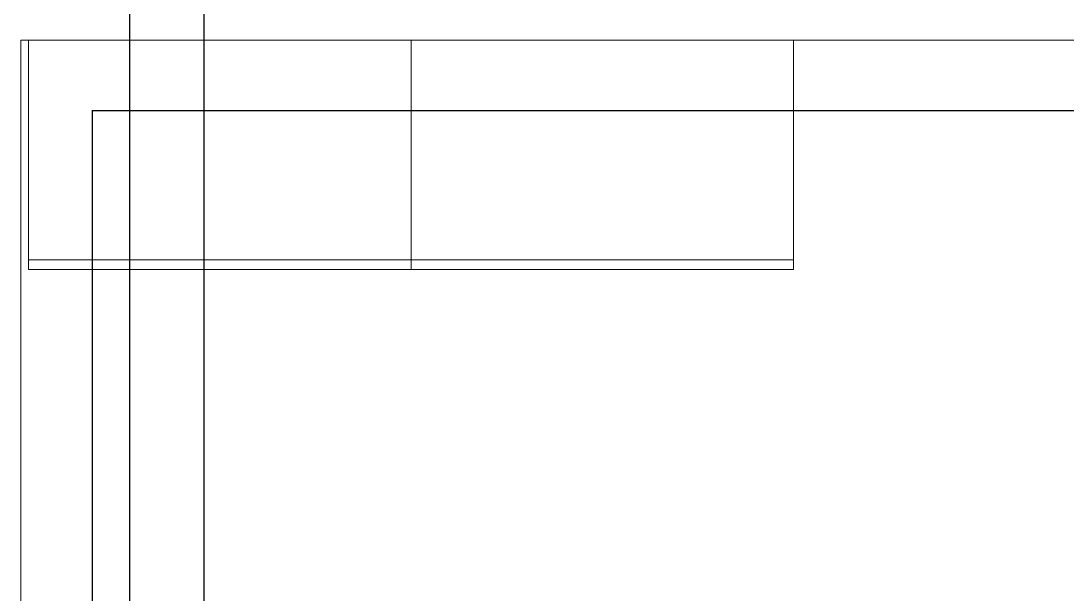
# Model space of a CAD drawing. Header units: metres. Extents: x 75097 to 220695, y -1557923 to -1361206.
# Drawn here: x 108078 to 110813, y -1424140 to -1422641 of the extents above; entities that cross this region are included whole.
import ezdxf

# ---------------------------------------------------------------- set-up
doc = ezdxf.new("R2010")
doc.units = ezdxf.units.M
doc.layers.get('0').update_dxf_attribs({"lineweight": 0})
doc.layers.add('A-100 - Copy$0$axes', color=8, linetype='Continuous')
for name, color, linetype, lineweight in [('A-100 - Copy$0$Medical Equipment and Furniture', 8, 'Continuous', 0), ('A-100 - Copy$0$Medical Equipment and Furniture1', 8, 'Continuous', 5), ('A-100 - Copy$0$Walls', 8, 'Continuous', 0), ('E-LG', 245, 'Continuous', 30)]:
    doc.layers.add(name, color=color, linetype=linetype, lineweight=lineweight)
doc.layers.add('E-POWR', color=7, linetype='Continuous', lineweight=9, true_color=0x4e7e3e)

# ---------------------------------------------------------------- blocks, each defined once
blk = doc.blocks.new('A-100 - Copy$0$CUPBOARD - GLASS TOP - LOCKABLE - 200x100x60')
at = {"layer": 'A-100 - Copy$0$Medical Equipment and Furniture1'}
blk.add_line((283.1819, -205.0074, 0), (284.1819, -205.0074, 0), dxfattribs=at)
at = {"layer": 'A-100 - Copy$0$Medical Equipment and Furniture1', "elevation": 0}
blk.add_lwpolyline([(284.1819, -204.4324), (283.1819, -204.4324), (283.1819, -205.0324), (284.1819, -205.0324)], close=True, dxfattribs=at)
blk = doc.blocks.new('A-100 - Copy')
at = {"layer": 'A-100 - Copy$0$axes'}
blk.add_line((108363.3, -1477297.4, 0), (108363.3, -1366691.8, 0), dxfattribs=at)
at = {"layer": 'A-100 - Copy$0$Walls'}
blk.add_line((112616.9, -1422691.4, 2.4), (108078.3, -1422691.4, 2.4), dxfattribs=at)
at = {"layer": 'A-100 - Copy$0$Walls', "elevation": 0}
blk.add_lwpolyline([(108078.3, -1422691.4), (108078.3, -1425622.7)], dxfattribs=at)
at = {"layer": 'A-100 - Copy$0$Medical Equipment and Furniture', "yscale": 1000, "zscale": 1000}
for p, xscale in [((392280.2, -1218259, 2.4), -1000), ((-174083.6, -1218259, 2.4), 1000)]:
    blk.add_blockref('A-100 - Copy$0$CUPBOARD - GLASS TOP - LOCKABLE - 200x100x60', p, dxfattribs=dict(at, xscale=xscale))

msp = doc.modelspace()

# ---------------------------------------------------------------- linework, layer by layer
at = {"layer": 'E-LG', "color": 1}
msp.add_lwpolyline([(114121.9, -1438163.1), (113976.1, -1437823.1), (112072.6, -1437823.1), (112072.6, -1431172), (112496.9, -1430971.6), (112081, -1430928.9), (112081, -1425669.9), (112433.9, -1425522.7), (112069.9, -1425406.5), (108550.8, -1425406.5), (108550.8, -1424950.6), (108261.7, -1424857.6), (108557.5, -1424816.6), (108557.5, -1421791.1), (108261.7, -1421679.4), (108556.9, -1421628.8), (112349.4, -1421628.8), (112433.9, -1421592.4), (112335.3, -1421540.3), (108551.1, -1421540.3), (108551.1, -1418318.7), (108261.7, -1418252.7)], dxfattribs=at)
at = {"layer": 'E-POWR', "const_width": 3}
msp.add_lwpolyline([(112430, -1421212.1), (112430, -1422407.9), (111798.3, -1422407.9), (111798.3, -1422876), (111542.6, -1422876), (108265.1, -1422876), (108265.1, -1425235.3), (108265.1, -1426320.7), (108265.1, -1426368.1), (112430, -1426368.1), (112430, -1425147.7)], dxfattribs=at)

# ---------------------------------------------------------------- next in the draw order: block references
msp.add_blockref('A-100 - Copy', (0, 0))

doc.saveas('drawing.dxf')
